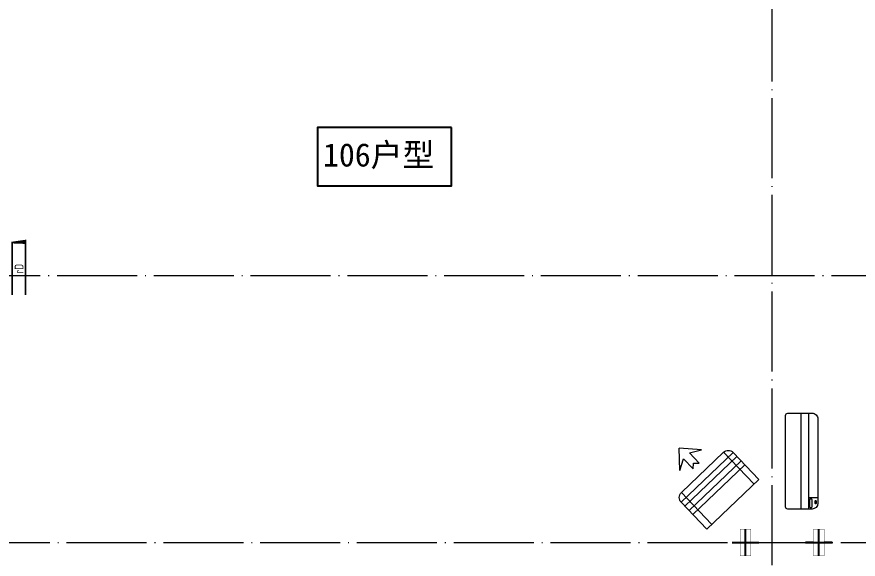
# Model space of a CAD drawing. Extents: x 27938 to 983267, y -209821 to 1628073.
# Drawn here: x 722151 to 728462, y 366498 to 370568 of the extents above; entities that cross this region are included whole.
import ezdxf

# ---------------------------------------------------------------- set-up
doc = ezdxf.new("R2010")
doc.units = 0
doc.header["$LTSCALE"] = 1000
doc.header["$MEASUREMENT"] = 0
doc.linetypes.add('DASH', pattern=[0.35, 0.25, -0.1])
doc.linetypes.add('DOTE', pattern=[2.4200000000000004, 2, -0.2, 0.02, -0.2])
for name, color, linetype in [('3.5方案汇报，与郭总、侯月琴确定户型_t8$0$2020.03.04 -1安徽标准化洋房户型(UA）_t8_t8$0$看线', 154, 'Continuous'), ('PUB_TEXT', 4, 'Continuous'), ('机电标识类', 1, 'Continuous')]:
    doc.layers.add(name, color=color, linetype=linetype)
for name, color, linetype, lineweight in [('DOTE', 19, 'DOTE', 9), ('EQUIP-消防', 3, 'Continuous', 20), ('平面-空调室内机', 176, 'Continuous', 9), ('平面-空调预留孔', 173, 'Continuous', 15), ('空调', 76, 'Continuous', 13)]:
    doc.layers.add(name, color=color, linetype=linetype, lineweight=lineweight)
doc.styles.add('房间名称', font='TSSDENG', dxfattribs={"width": 0.8, "bigfont": 'HZTXT'})
doc.styles.add('黑体', font='')
doc.styles.get('黑体').set_extended_font_data('SimHei')

# ---------------------------------------------------------------- blocks, each defined once
blk = doc.blocks.new('GFDGDGRDGRDG')
at = {"layer": 'DOTE', "linetype": 'DOTE', "ltscale": 0.3}
for p, q in [((620993.6739016984, 360558.3317887957), (620993.6739016983, 368758.3321396253)), ((626393.6739016924, 366358.3321396253), (573593.6739016977, 366358.3321396253)), ((573593.6739016977, 364358.3317887955), (626393.6739016924, 364358.3317887607))]:
    blk.add_line(p, q, dxfattribs=at)
blk = doc.blocks.new('dongkong')
blk.add_wipeout([(-603756.0415179721, 210770.96306340612), (-603756.0415180603, 210570.80961624245), (-603836.0415181214, 210570.80961593534), (-603836.0415181519, 210770.96306307407)])
at = {"layer": '机电标识类', "color": 250, "linetype": 'DASH', "ltscale": 400}
for p, q in [((-603796.0415180789, 210770.9630630909), (-603796.0415180789, 210570.8096162414)), ((-603896.0415180789, 210670.6929921169), (-603696.0415180789, 210670.6929921169))]:
    blk.add_line(p, q, dxfattribs=at)
at = {"layer": '空调', "color": 6, "linetype": 'DASH', "const_width": 2}
blk.add_lwpolyline([(-603756.0415180789, 210770.9630630909), (-603756.0415180789, 210570.8096162414), (-603836.0415180789, 210570.8096162414), (-603836.0415180789, 210770.9630630909)], close=True, dxfattribs=at)
blk = doc.blocks.new('A$C001338C2')
for p, q in [((-1.49359439092e-05, 248.6000576173246), (-2.84423585981e-05, 22.0000576172315)), ((844.9999883423079, 303.6000072514144), (54.99998834231155, 303.6000543390692)), ((109.0525457565491, 214.7673082745569), (109.0525510513944, 303.6000511174025)), ((899.9999715576414, 22.00000397306576), (899.9999850640525, 248.6000039731589)), ((21.99997024633922, 5.63059293199e-05), (877.9999702463392, 5.2843679441e-06))]:
    blk.add_line(p, q)
at = {"lineweight": 5}
for p, q in [((899.9999830474662, 214.7672611304297), (-1.69525337697e-05, 214.7673147745954)), ((899.9999787804518, 143.1781611304468), (-2.12195482163e-05, 143.1782147746126))]:
    blk.add_line(p, q, dxfattribs=at)
for points in [[(89.24090579471158, 226.3562818807586), (22.19125331861505, 226.3562858772129, -0.414213562372504), (16.6912536464406, 231.8562862050385), (16.69125431894281, 243.1390318179401, -0.414213562373095), (22.19125464676836, 248.6390314901146), (89.24090712286488, 248.6390274936603, -0.414213562373095), (94.74090679503934, 243.1390271658347), (94.74090612253713, 231.8562815529331, -0.414213562373095)], [(73.08482630450817, 275.0144977724194), (56.77886350143308, 275.0144987443309, -0.414213562373095), (51.27886382925863, 280.5144990721565), (51.27886400034913, 283.3844664433818, -0.414213562373095), (56.77886432817468, 288.8844661155563), (73.08482713124977, 288.8844651436448, -0.4142135623732024), (78.58482680342422, 283.3844648158192), (78.58482663233372, 280.5144974445939, -0.414213562373095)]]:
    blk.add_lwpolyline(points, format="xyb", close=True)
for centre, radius, start, end in [((54.99998506405609, 248.6000543390692), 55.0000000000001, 89.99999658490542, 179.9999965849054), ((844.9999850640525, 248.6000072514144), 55.0000000000001, 359.9999965849054, 89.99999658490542), ((21.9999715576414, 22.00005630592932), 22.00000000000004, 179.9999965849054, 269.9999965849054), ((877.9999715576414, 22.00000528436794), 22.00000000000004, 269.9999965849054, 359.9999965849054)]:
    blk.add_arc(centre, radius, start, end)
blk = doc.blocks.new('dasdasf1sa2f31as32f')
for p, q in [((-116.0333029678441, 585.5764855154375), (43.31421442719875, 640.474787555806)), ((82.68419507401995, 476.5984332799144), (43.31421442719875, 640.474787555806)), ((-22.77745136787416, 585.5073602304651), (-116.0333029678441, 585.5764855154375)), ((-22.77745136787416, 585.5073602304651), (-73.37246493535349, 493.2492008739632)), ((-269.8119794043596, 524.3392218776735), (-427.6640969782602, 236.5016507070477)), ((134.6253530689864, 245.484414406435), (-338.8351731522707, 505.1322360634172)), ((-269.8119794043596, 524.3392218776735), (113.7016146283713, 314.0177107195245)), ((32.42647185805254, 555.0730752506729), (-18.10105440387269, 462.9379765309382)), ((82.68419507401995, 476.5984332799144), (32.42647185805254, 555.0730752506729)), ((-473.4737950866693, 259.6563084750783), (-339.4594785901136, 504.0265200089943)), ((114.6759563127998, 208.4019676803059), (-359.0953820513678, 468.2211672088001)), ((-31.30690161697567, 504.4059078391083), (-73.37246493535349, 493.2492008739632)), ((-18.10105440387269, 462.9379765309382), (-31.30690161697567, 504.4059078391083)), ((72.34237424354069, 131.9136772763986), (-401.1422099253978, 391.5503122554119)), ((92.58920825674431, 168.8330396253091), (-380.8957810040447, 428.4689359338913)), ((0, 0), (-473.4737950866693, 259.6563084750783)), ((113.7016146283713, 314.0177107195245), (-44.1505029455293, 26.18013954889921)), ((134.0143164967885, 244.3702115339634), (0, 0))]:
    blk.add_line(p, q)
for centre, radius, start, end in [((-294.4793780628825, 479.3591213504569), 51.30000000018548, 61.25933126190097, 151.2593312616622), ((89.03421596984845, 269.0376101925353), 51.29999999996637, 331.2593312598987, 61.25933126186338)]:
    blk.add_arc(centre, radius, start, end)
blk = doc.blocks.new('FSFSFSFSEG')
at = {"layer": 'EQUIP-消防', "const_width": 12.82051282052028}
blk.add_lwpolyline([(136866.5605577994, 335152.5449090759), (136466.5605577994, 335152.5449090774), (136466.5605577991, 335052.5449090772), (136866.5605577991, 335052.5449090757)], close=True, dxfattribs=at)
at = {"layer": 'PUB_TEXT', "color": 7, "true_color": 0xffffff, "style": '房间名称', "width": 0.8}
blk.add_text('rD', height=64.8, dxfattribs=at).set_placement((136633.7425204425, 335069.0046025831))
blk = doc.blocks.new('HGFHGGGDFGRD')
at = {"rotation": 90}
blk.add_blockref('FSFSFSFSEG', (1057269.125720263, 232007.1647419213), dxfattribs=at)

msp = doc.modelspace()

# ---------------------------------------------------------------- linework, layer by layer
at = {"color": 1}
msp.add_lwpolyline([(725411.8783934724, 369736.8340053867), (724405.8783934724, 369736.834005386), (724405.8783934728, 369300.834005386), (725411.8783934728, 369300.8340053867)], close=True, dxfattribs=at)

# ---------------------------------------------------------------- block references
msp.add_blockref('HGFHGGGDFGRD', (0, 0))
at = {"layer": '3.5方案汇报，与郭总、侯月琴确定户型_t8$0$2020.03.04 -1安徽标准化洋房户型(UA）_t8_t8$0$看线', "ltscale": 10}
msp.add_blockref('GFDGDGRDGRDG', (106822.9047994823, 2265.393005468359), dxfattribs=at)
at = {"layer": '平面-空调预留孔', "xscale": -0.800000000046565, "yscale": 0.800000000046565, "zscale": 0.800000000046565, "rotation": 269.9999997665698}
msp.add_blockref('A$C001338C2', (727916.6785329063, 366873.7257121431), dxfattribs=at)

# ---------------------------------------------------------------- texts
at = {"color": 1, "style": '黑体'}
msp.add_text('106户型', height=175, dxfattribs=at).set_placement((724448.1186345733, 369444.6468898227))

# ---------------------------------------------------------------- next in the draw order: block references
at = {"layer": '平面-空调室内机', "ltscale": 0.3, "xscale": -1, "rotation": 180}
msp.add_blockref('dongkong', (1331412.617931893, 577294.5352906291), dxfattribs=at)
at = {"layer": '平面-空调室内机', "ltscale": 0.3, "rotation": 180}
msp.add_blockref('dongkong', (124370.6295998687, 577294.535307762), dxfattribs=at)

# ---------------------------------------------------------------- next in the draw order: block references
at = {"layer": '平面-空调室内机', "ltscale": 0.3, "xscale": -1, "rotation": 180}
msp.add_blockref('dongkong', (1331962.712636027, 577294.5353077622), dxfattribs=at)
at = {"layer": '平面-空调预留孔', "xscale": -1, "rotation": 15.00000000331026}
msp.add_blockref('dasdasf1sa2f31as32f', (727326.4414452293, 366723.7247766974), dxfattribs=at)

doc.saveas('drawing.dxf')
